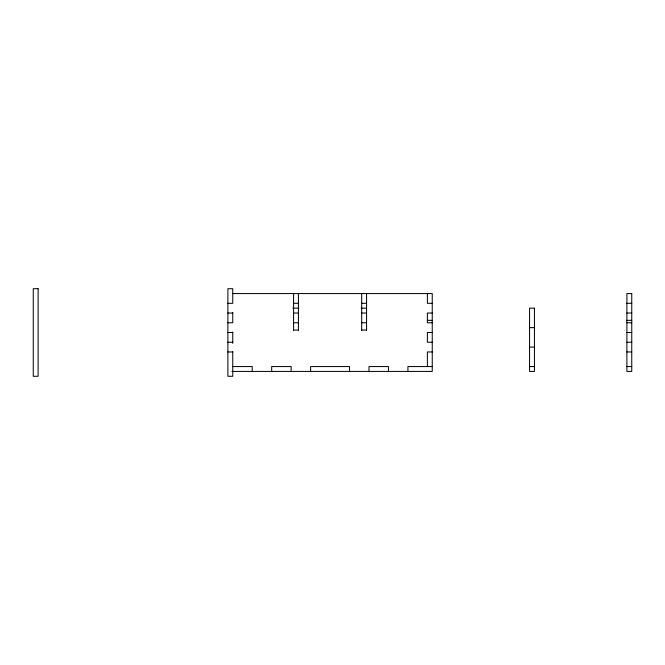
<?xml version="1.0" encoding="UTF-8"?>
<svg xmlns="http://www.w3.org/2000/svg" width="665" height="665" viewBox="0 0 665 665"><rect width="100%" height="100%" fill="white"/><g stroke="black" fill="none" stroke-linecap="round" stroke-linejoin="round"><path stroke-width="1" d="M232.75 293.573L432.25 293.573L432.25 371.427L231.935 371.427M227.887 303.307L232.75 303.307L232.75 288.71L227.887 288.71L227.887 376.29L232.75 376.29L232.75 351.561M293.573 303.307L298.435 303.307M361.694 303.307L366.565 303.307M432.25 303.307L427.387 303.307L427.387 293.573M626.887 303.307L631.75 303.307M292.8 308.169L299.009 308.169M361.128 308.169L366.299 308.169M227.887 313.04L232.75 313.04M293.573 313.04L298.435 313.04M361.694 313.04L366.565 313.04M432.25 313.04L427.387 313.04L427.387 322.766L432.25 322.766M626.887 313.04L631.75 313.04M427.387 320.339L432.25 320.339M626.887 320.339L631.75 320.339M227.887 322.766L232.75 322.766L232.75 312.409M293.573 322.766L298.435 322.766M361.694 322.766L366.565 322.766M626.887 322.766L631.75 322.766M529.564 327.637L534.436 327.637M293.573 330.064L298.435 330.064M361.694 330.064L366.565 330.064M227.887 332.5L232.75 332.5M432.25 332.5L427.387 332.5L427.387 342.234L432.25 342.234M626.887 332.5L631.75 332.5M227.887 342.234L232.75 342.234M626.887 342.234L631.75 342.234M529.564 347.097L534.436 347.097M227.887 351.96L232.75 351.96M432.25 351.96L427.387 351.96L427.387 366.565M626.887 351.96L631.75 351.96M232.75 366.565L252.21 366.565L252.21 371.427M432.25 366.565L407.919 366.565L407.919 371.427M529.564 366.565L534.436 366.565M626.887 366.565L631.75 366.565M388.46 371.427L388.46 366.565L368.992 366.565L368.992 371.427M366.565 293.573L366.565 330.555M361.694 293.573L361.694 330.555M349.532 371.427L349.532 366.565L310.605 366.565L310.605 371.427M298.435 293.573L298.435 330.555M293.573 293.573L293.573 330.555M291.137 371.427L291.137 366.565L271.677 366.565L271.677 371.427M232.75 331.985L232.75 343.323M38.113 288.71L33.25 288.71L33.25 376.29L38.113 376.29L38.113 288.71M631.75 293.573L626.887 293.573L626.887 371.427L631.75 371.427L631.75 293.573M534.436 308.169L529.564 308.169L529.564 371.427L534.436 371.427L534.436 308.169"/></g></svg>
